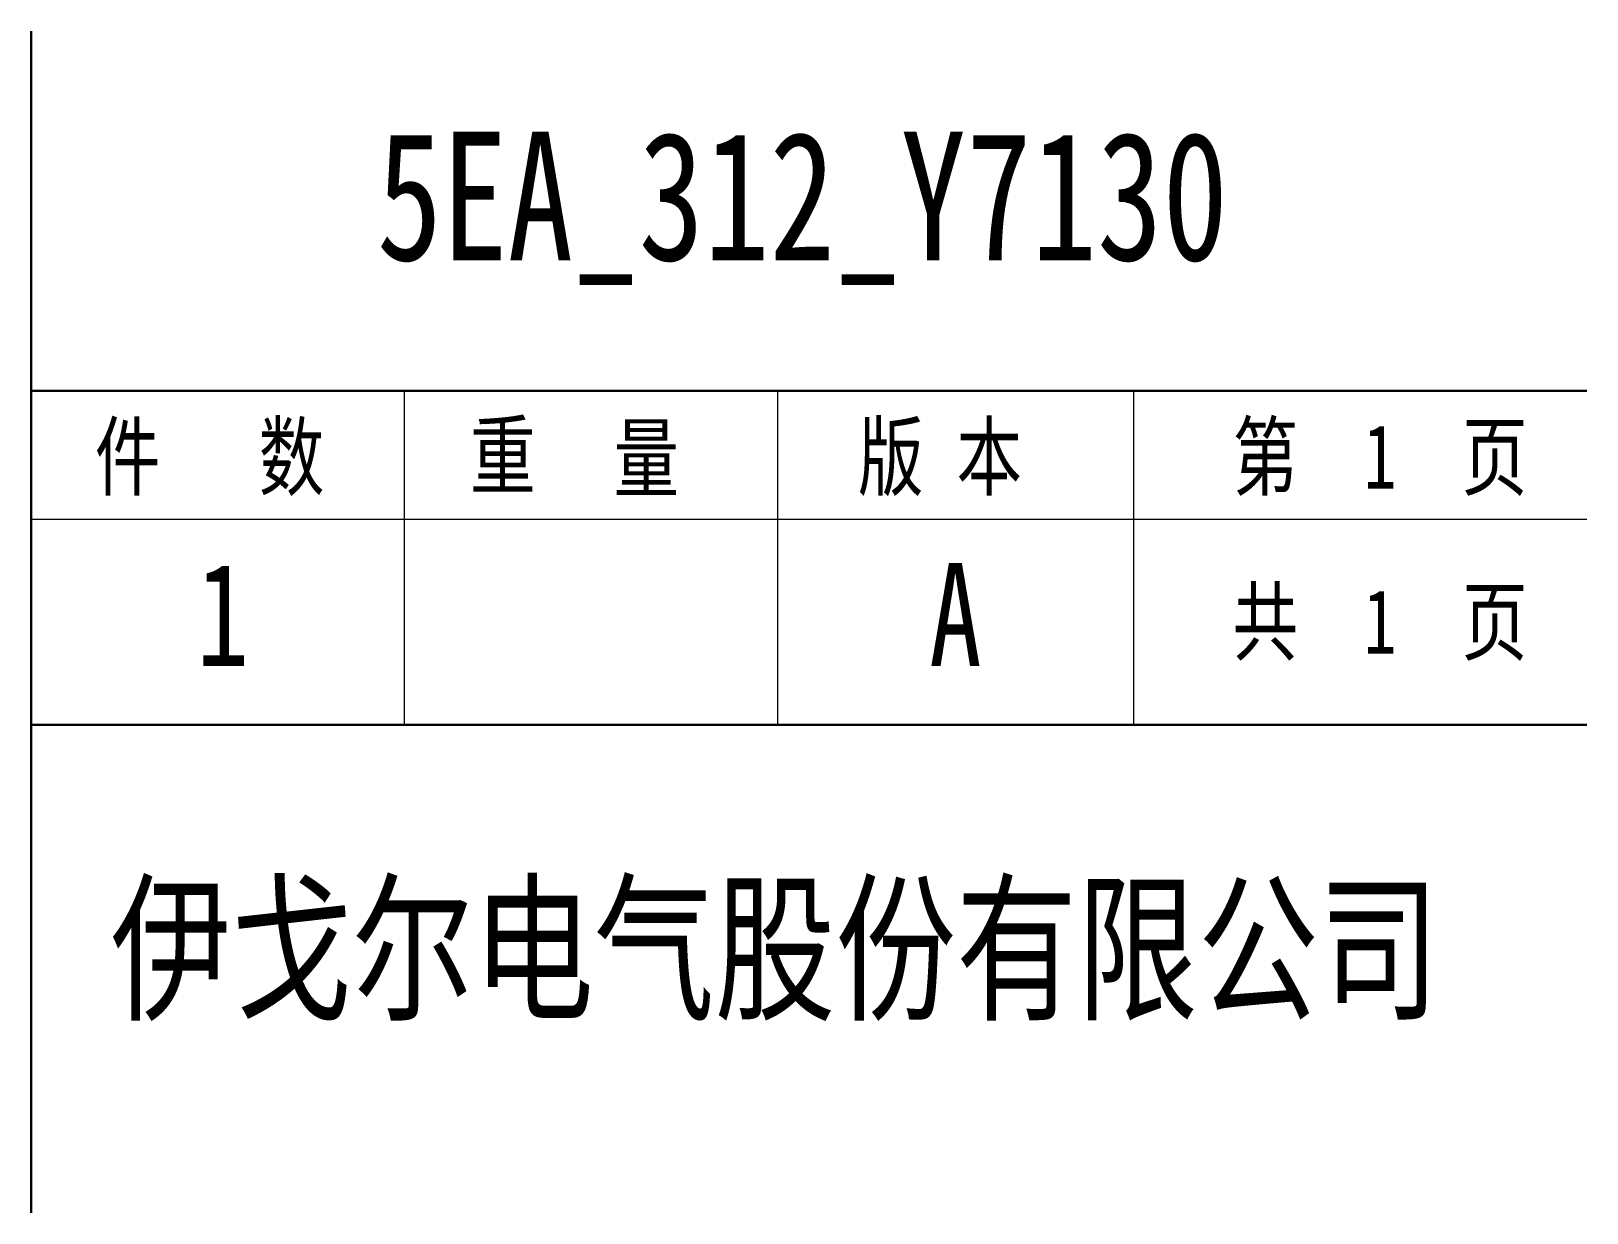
# Model space of a CAD drawing. Extents: x 54056 to 359947, y -41534 to 373650.
# Drawn here: x 209509 to 359947, y 259456 to 373650 of the extents above.
import ezdxf

# ---------------------------------------------------------------- set-up
doc = ezdxf.new("R2010")
doc.units = 0
doc.header["$LTSCALE"] = 3
doc.header["$MEASUREMENT"] = 0
doc.layers.get('0').update_dxf_attribs({"linetype": 'CONTINUOUS', "lineweight": 30})
doc.layers.add('DIM', color=4, linetype='CONTINUOUS', lineweight=20)
doc.styles.add('文本仿宋', font='', dxfattribs={"width": 0.75})
doc.styles.get('文本仿宋').set_extended_font_data('SimSun')

msp = doc.modelspace()

# ---------------------------------------------------------------- linework, layer by layer
for p, q in [((209508.517, 373650.265), (209508.517, 259456.232)), ((209508.517, 338896.315), (359947.345, 338896.315)), ((209508.517, 306624.79), (359947.345, 306624.79))]:
    msp.add_line(p, q)
at = {"layer": 'DIM'}
for p, q in [((245587.71, 338896.315), (245587.71, 306624.79)), ((281674.494, 338896.315), (281674.494, 306624.79)), ((316114.941, 338896.315), (316114.941, 306624.79)), ((209508.517, 326484.19), (359947.345, 326484.19))]:
    msp.add_line(p, q, dxfattribs=at)

# ---------------------------------------------------------------- texts
at = {"layer": 'DIM', "style": '文本仿宋', "width": 0.75}
for s, height, p in [('5EA_312_Y7130', 12412.125, (242919.855, 351508.342)), ('件   数', 6206.0625, (215662.295, 329426.727)), ('重', 6206.063, (251946.702, 329554.03)), ('量', 6206.063, (265817.833, 329295.571)), ('版 本', 6206.0625, (289463.25, 329426.727)), ('第  1  页', 6206.0625, (325674.921, 329426.727)), ('1', 9929.7, (225502.422, 312314.362)), ('A', 9929.7, (296351.34, 312314.362)), ('共  1  页', 6206.0625, (325674.921, 313494.525)), ('伊戈尔电气股份有限公司', 11419.15476, (217185.96, 279269.271))]:
    msp.add_text(s, height=height, dxfattribs=at).set_placement(p)

doc.saveas('drawing.dxf')
